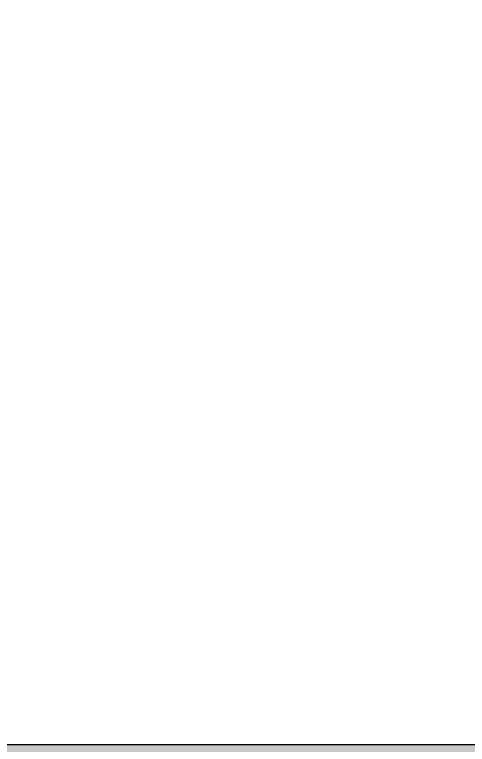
# Model space of a CAD drawing. Header units: millimetres. Extents: x -60946 to 138510, y -262288 to 24501.
# Drawn here: x -12994.187 to -12992.196, y -79144.067 to -79140.857 of the extents above; entities that cross this region are included whole.
import ezdxf

# ---------------------------------------------------------------- set-up
doc = ezdxf.new("R2010")
doc.units = ezdxf.units.MM
for name, color, linetype, lineweight in [('2)Тип-3', 7, 'Continuous', 60), ('2)Тип-5', 1, 'Continuous', 60), ('Размеры', 7, 'Continuous', 9), ('Стены штриховка', 7, 'Continuous', 9)]:
    doc.layers.add(name, color=color, linetype=linetype, lineweight=lineweight)
doc.styles.add('GOST Common_3', font='', dxfattribs={"width": 0.9, "height": 200})
doc.styles.get('GOST Common_3').set_extended_font_data('GOST Common')
doc.dimstyles.new('ADSK_Основной_2_0_1', dxfattribs={"dimscale": 304.8, "dimtxt": 201.142999, "dimasz": 0.463911, "dimexe": 0.328084, "dimexo": 0.328084, "dimgap": 0.164042, "dimtad": 1, "dimdec": 3, "dimrnd": 0.001, "dimdsep": 46, "dimtxsty": 'GOST Common_3', "dimblk1": 'OBLIQUE', "dimblk2": 'OBLIQUE', "dimsah": 1, "dimcen": 0.09, "dimdle": 0.328084, "dimazin": 2, "dimtfac": 1, "dimtdec": 4, "dimtix": 1, "dimtmove": 1, "dimatfit": 3, "dimfxl": 1, "dimtvp": 1, "dimtolj": 1, "dimtzin": 0, "dimlwd": 20, "dimlwe": 20, "dimarcsym": 2})

# ---------------------------------------------------------------- blocks, each defined once
blk = doc.blocks.new('_Oblique')
at = {"color": 0, "linetype": 'ByBlock', "lineweight": -2}
blk.add_line((-0.5, -0.5), (0.5, 0.5), dxfattribs=at)
blk = doc.blocks.new('*D4636')
at = {"layer": 'Defpoints', "color": 0, "transparency": 16777216}
for p in [(-16065.6385, -78094.0666), (-12890.6385, -79069.0666), (-12371.4865, -79069.0666)]:
    blk.add_point(p, dxfattribs=at)
at = {"layer": 'Размеры', "color": 0, "lineweight": 20, "transparency": 16777216}
for p, q in [((-12371.4865, -77994.0666), (-12371.4865, -79169.0666)), ((-15965.6385, -78094.0666), (-12271.4865, -78094.0666)), ((-12790.6385, -79069.0666), (-12271.4865, -79069.0666))]:
    blk.add_line(p, q, dxfattribs=at)
at = {"layer": 'Размеры', "color": 0, "lineweight": 20, "transparency": 16777216, "xscale": 141.4, "yscale": 141.4, "zscale": 141.4}
for p, rotation in [((-12371.4865, -78094.0666), 90), ((-12371.4865, -79069.0666), 270)]:
    blk.add_blockref('_Oblique', p, dxfattribs=dict(at, rotation=rotation))
at = {"layer": 'Размеры', "color": 0, "lineweight": 9, "transparency": 16777216, "insert": (-12521.4865, -78581.5666), "char_height": 200, "width": 454.10589, "attachment_point": 5, "rotation": 90, "style": 'GOST Common_3'}
blk.add_mtext('\\A1;975', dxfattribs=at)

msp = doc.modelspace()

# ---------------------------------------------------------------- hatches: boundary and pattern name
at = {"layer": '2)Тип-3', "true_color": 0x000080, "transparency": 33554687}
h = msp.add_hatch(color=176, dxfattribs=at)
h.paths.add_polyline_path([(-12990.6385, -83144.0666), (-12990.6385, -82144.0666), (-13015.6385, -82144.0666), (-13015.6385, -83144.0666)])
h.paths.add_polyline_path([(-13015.6385, -80544.0666), (-12990.6385, -80544.0666), (-12990.6385, -80344.0666), (-13015.6385, -80344.0666), (-13015.6385, -80369.0666)])
h.paths.add_polyline_path([(-12990.6385, -80294.0666), (-12990.6385, -79144.0666), (-13015.6385, -79144.0666), (-13015.6385, -80294.0666)])
at = {"layer": '2)Тип-5', "true_color": 0xd50000}
h = msp.add_hatch(dxfattribs=at)
h.set_pattern_fill('FP_7', color=12, style=0, pattern_type=2)
h.set_pattern_definition([(0, (9.36, -97949.04), (111.125, 111.125), [55.562, -166.687]), (90, (37.14, -97976.82), (-111.125, 111.125), [55.562, -166.687])])
h.paths.add_polyline_path([(-13015.6385, -79144.0666), (-12990.6385, -79144.0666), (-12990.6385, -79094.0666), (-16090.6385, -79094.0666), (-16090.6385, -79144.0666), (-13168.0514, -79144.0666)])

# ---------------------------------------------------------------- linework, layer by layer
at = {"layer": 'Стены штриховка', "lineweight": 9}
msp.add_line((-13015.6385, -79144.0666), (-12990.6385, -79144.0666), dxfattribs=at)

# ---------------------------------------------------------------- dimensions: what is measured, and where the dimension line sits
at = {"layer": 'Размеры', "lineweight": 9}
dim = msp.add_linear_dim(base=(-12371.4865, -79069.0666), p1=(-16065.6385, -78094.0666), p2=(-12890.6385, -79069.0666), angle=90, dimstyle='ADSK_Основной_2_0_1', override={"dimpost": '<>', "dimfxl": 3321.332564}, dxfattribs=at)
dim.commit()
dim.dimension.update_dxf_attribs({"geometry": '*D4636', "text_midpoint": (-12521.4865, -78581.5666)})

doc.saveas('drawing.dxf')
